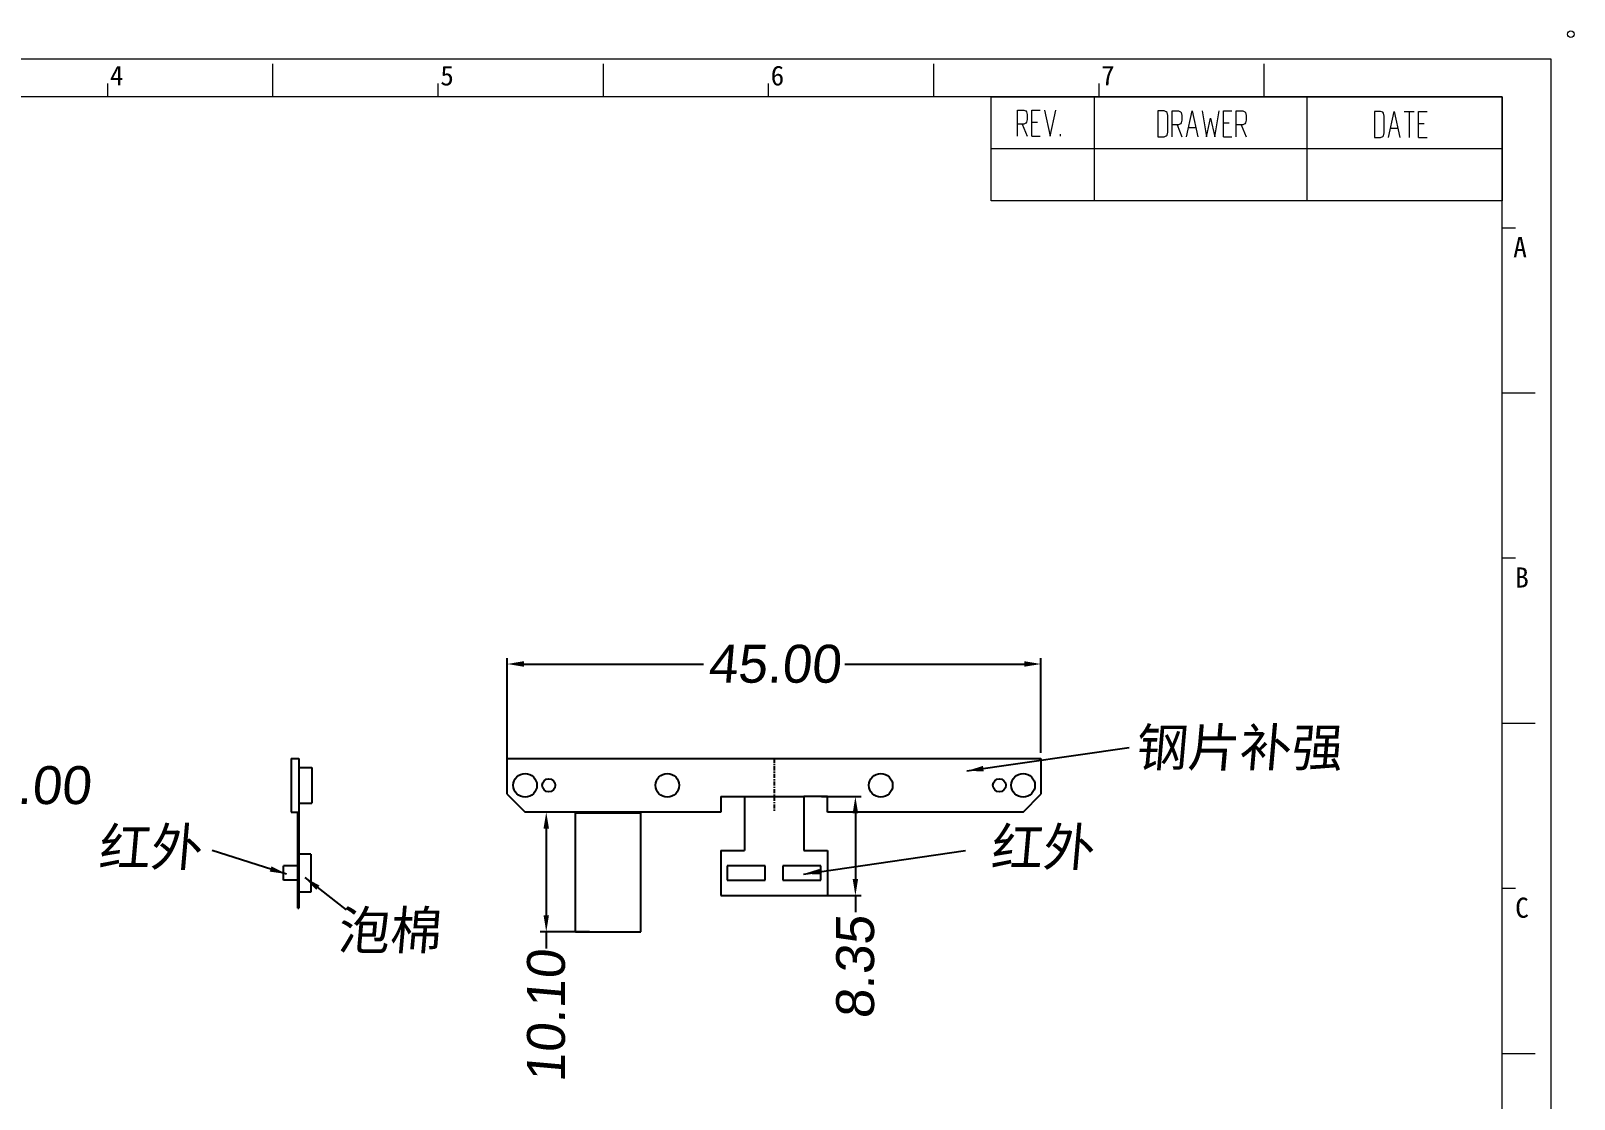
# Model space of a CAD drawing. Extents: x -144 to 4730, y -3845 to 502.
# Drawn here: x 1033.7 to 1163.8, y -3397.5 to -3307.4 of the extents above; entities that cross this region are included whole.
import ezdxf

# ---------------------------------------------------------------- set-up
doc = ezdxf.new("R2010")
doc.units = 0
doc.header["$LTSCALE"] = 15
doc.header["$MEASUREMENT"] = 0
doc.linetypes.add('CENTER', pattern=[0.6, 0.375, -0.075, 0.075, -0.075])
doc.layers.get('0').update_dxf_attribs({"linetype": 'CONTINUOUS'})
doc.layers.get('Defpoints').update_dxf_attribs({"linetype": 'CONTINUOUS'})
doc.layers.add('02___PRT_ALL_AXES', color=7, linetype='CONTINUOUS')
doc.layers.add('Grid', color=7, linetype='CONTINUOUS')
doc.layers.add('轮廊线', color=7, linetype='CONTINUOUS', lineweight=13)
doc.styles.get("Standard").update_dxf_attribs({"font": 'txt', "width": 0.8})
doc.styles.add('标准', font='arial.ttf', dxfattribs={"oblique": 5})
doc.dimstyles.new('MSTD', dxfattribs={"dimtxt": 3.2, "dimasz": 1.4, "dimexe": 0.5, "dimexo": 0.5, "dimgap": 0.5, "dimtad": 0, "dimzin": 1, "dimdsep": 46, "dimtxsty": '标准', "dimcen": 0, "dimclrd": 5, "dimclre": 5, "dimclrt": 3, "dimadec": 1, "dimazin": 2, "dimtfac": 0.5, "dimtmove": 0, "dimatfit": 3, "dimfxl": 0, "dimlwd": -1, "dimarcsym": 0})

# ---------------------------------------------------------------- blocks, each defined once
blk = doc.blocks.new('A4h')
at = {"layer": '轮廊线', "color": 7, "lineweight": 13}
for p, q in [((0, 175.72), (-257.52, 175.72)), ((-125.77, 172.01), (-125.77, 175.26)), ((-93.25, 172.01), (-93.25, 175.26)), ((-60.74, 172.01), (-60.74, 175.26)), ((-28.22, 172.01), (-28.22, 175.26)), ((0, 0), (0, 175.72)), ((-142.03, 172.01), (-142.03, 173.31)), ((-109.51, 172.01), (-109.51, 173.31)), ((-77, 172.01), (-77, 173.31)), ((-44.48, 172.01), (-44.48, 173.31)), ((-4.81, 172.01), (-252.81, 172.01)), ((-4.81, 3.71), (-4.81, 172.01)), ((-4.81, 159.12), (-3.51, 159.12)), ((-4.81, 142.86), (-1.56, 142.86)), ((-4.81, 126.61), (-3.51, 126.61)), ((-4.81, 110.35), (-1.56, 110.35)), ((-4.81, 94.09), (-3.51, 94.09)), ((-4.81, 77.83), (-1.56, 77.83))]:
    blk.add_line(p, q, dxfattribs=at)
blk.add_circle((1.95, 178.18), 0.325, dxfattribs=at)
at = {"layer": '轮廊线', "color": 7}
for s, height, p in [('4', 1.95, (-141.82, 173.13)), ('5', 1.95, (-109.3, 173.13)), ('6', 1.95, (-76.79, 173.13)), ('7', 1.95, (-44.27, 173.13)), ('A', 1.98, (-3.72, 156.22)), ('B', 1.98, (-3.53, 123.7)), ('C', 1.98, (-3.53, 91.19))]:
    blk.add_text(s, height=height, dxfattribs=at).set_placement(p)
blk = doc.blocks.new('RE')
at = {"layer": 'Grid', "color": 7, "linetype": 'Continuous', "lineweight": 18}
for p, q in [((-58.48, -11.89), (-58.48, 0)), ((-46.65, -11.89), (-46.65, 0)), ((-22.3, -11.89), (-22.3, 0)), ((-55.47, -4.51), (-55.47, -1.51)), ((-55.47, -1.51), (-54.75, -1.51)), ((-54.75, -1.51), (-54.5, -1.62)), ((-54.5, -1.62), (-54.42, -1.72)), ((-54.42, -1.72), (-54.34, -2.04)), ((-53.83, -4.51), (-53.83, -1.51)), ((-53.83, -1.51), (-52.87, -1.51)), ((-52.36, -1.51), (-51.72, -4.51)), ((-51.72, -4.51), (-51.07, -1.51)), ((-39.4, -1.59), (-39.4, -4.59)), ((-38.67, -1.59), (-39.4, -1.59)), ((-38.43, -1.7), (-38.67, -1.59)), ((-38.35, -1.8), (-38.43, -1.7)), ((-37.76, -4.59), (-37.76, -1.59)), ((-37.76, -1.59), (-37.04, -1.59)), ((-37.04, -1.59), (-36.8, -1.7)), ((-36.8, -1.7), (-36.72, -1.8)), ((-36.13, -4.59), (-35.48, -1.59)), ((-35.48, -1.59), (-34.84, -4.59)), ((-34.33, -1.59), (-33.85, -4.59)), ((-32.89, -4.59), (-32.4, -1.59)), ((-31.89, -4.59), (-31.89, -1.59)), ((-31.89, -1.59), (-30.93, -1.59)), ((-30.42, -4.59), (-30.42, -1.59)), ((-30.42, -1.59), (-29.69, -1.59)), ((-29.69, -1.59), (-29.45, -1.7)), ((-29.45, -1.7), (-29.37, -1.8)), ((-13.9, -1.66), (-14.62, -1.66)), ((-14.62, -1.66), (-14.62, -4.66)), ((-13.66, -1.77), (-13.9, -1.66)), ((-12.99, -4.66), (-12.35, -1.66)), ((-12.35, -1.66), (-11.7, -4.66)), ((-11.19, -1.66), (-10.07, -1.66)), ((-10.63, -1.66), (-10.63, -4.66)), ((-9.56, -1.66), (-8.59, -1.66)), ((-9.56, -4.66), (-9.56, -1.66)), ((-54.75, -3.11), (-55.47, -3.11)), ((-54.91, -3.11), (-54.34, -4.51)), ((-54.5, -3.01), (-54.75, -3.11)), ((-54.42, -2.9), (-54.5, -3.01)), ((-54.34, -2.58), (-54.42, -2.9)), ((-54.34, -2.04), (-54.34, -2.58)), ((-53.83, -2.9), (-53.19, -2.9)), ((-38.27, -2.12), (-38.35, -1.8)), ((-38.27, -4.05), (-38.27, -2.12)), ((-37.04, -3.19), (-37.76, -3.19)), ((-37.2, -3.19), (-36.64, -4.59)), ((-36.8, -3.09), (-37.04, -3.19)), ((-36.72, -2.98), (-36.8, -3.09)), ((-36.72, -1.8), (-36.64, -2.12)), ((-36.64, -2.66), (-36.72, -2.98)), ((-36.64, -2.12), (-36.64, -2.66)), ((-35.89, -3.52), (-35.08, -3.52)), ((-33.85, -4.59), (-33.37, -2.44)), ((-33.37, -2.44), (-32.89, -4.59)), ((-31.89, -2.98), (-31.25, -2.98)), ((-29.69, -3.19), (-30.42, -3.19)), ((-29.86, -3.19), (-29.29, -4.59)), ((-29.45, -3.09), (-29.69, -3.19)), ((-29.37, -2.98), (-29.45, -3.09)), ((-29.37, -1.8), (-29.29, -2.12)), ((-29.29, -2.66), (-29.37, -2.98)), ((-29.29, -2.12), (-29.29, -2.66)), ((-13.58, -1.88), (-13.66, -1.77)), ((-13.5, -2.2), (-13.58, -1.88)), ((-13.5, -4.13), (-13.5, -2.2)), ((-9.56, -3.06), (-8.91, -3.06)), ((-53.83, -4.51), (-52.87, -4.51)), ((-50.56, -4.51), (-50.56, -4.29)), ((-39.4, -4.59), (-38.67, -4.59)), ((-38.67, -4.59), (-38.43, -4.48)), ((-38.43, -4.48), (-38.35, -4.37)), ((-38.35, -4.37), (-38.27, -4.05)), ((-31.89, -4.59), (-30.93, -4.59)), ((-14.62, -4.66), (-13.9, -4.66)), ((-13.9, -4.66), (-13.66, -4.55)), ((-13.66, -4.55), (-13.58, -4.45)), ((-13.58, -4.45), (-13.5, -4.13)), ((-12.75, -3.59), (-11.94, -3.59)), ((-9.56, -4.66), (-8.59, -4.66)), ((0, -5.95), (-58.48, -5.95)), ((0, -11.89), (-58.48, -11.89))]:
    blk.add_line(p, q, dxfattribs=at)
blk = doc.blocks.new('*D89')
at = {"color": 5, "lineweight": -2}
blk.add_line((1029.31, -3371.07), (1029.56, -3371.07), dxfattribs=at)
at = {"layer": 'Defpoints', "color": 0}
for p in [(1005.94, -3371.07), (1028.81, -3371.07), (1029.56, -3371.07)]:
    blk.add_point(p, dxfattribs=at)
at = {"color": 3, "insert": (1034.35, -3371.07), "char_height": 3.2, "attachment_point": 5, "style": '标准'}
blk.add_mtext('0.00', dxfattribs=at)
blk = doc.blocks.new('*D96')
at = {"color": 5, "lineweight": -2}
for p, q in [((1073.85, -3369.82), (1073.85, -3360.33)), ((1118.85, -3368.32), (1118.85, -3360.33))]:
    blk.add_line(p, q, dxfattribs=at)
at = {"color": 5}
for p, q in [((1075.25, -3360.83), (1090.4, -3360.83)), ((1102.31, -3360.83), (1117.45, -3360.83))]:
    blk.add_line(p, q, dxfattribs=at)
for points in [[(1075.25, -3361.06), (1075.25, -3360.59), (1073.85, -3360.83)], [(1117.45, -3360.59), (1117.45, -3361.06), (1118.85, -3360.83)]]:
    blk.add_solid(points, dxfattribs=at)
at = {"layer": 'Defpoints', "color": 0, "lineweight": -3}
for p in [(1118.85, -3360.83), (1118.85, -3368.82), (1073.85, -3370.32)]:
    blk.add_point(p, dxfattribs=at)
at = {"color": 3, "lineweight": -2, "insert": (1096.35, -3360.83), "char_height": 3.2, "attachment_point": 5, "style": '标准'}
blk.add_mtext('45.00', dxfattribs=at)
blk = doc.blocks.new('*D392')
at = {"color": 5, "lineweight": -2}
for p, q in [((1079.76, -3373.32), (1076.64, -3373.32)), ((1080.78, -3383.42), (1076.64, -3383.42))]:
    blk.add_line(p, q, dxfattribs=at)
at = {"color": 5}
for p, q in [((1077.14, -3374.72), (1077.14, -3382.02)), ((1077.14, -3383.42), (1077.14, -3384.82))]:
    blk.add_line(p, q, dxfattribs=at)
for points in [[(1076.91, -3374.72), (1077.37, -3374.72), (1077.14, -3373.32)], [(1077.37, -3382.02), (1076.91, -3382.02), (1077.14, -3383.42)]]:
    blk.add_solid(points, dxfattribs=at)
at = {"layer": 'Defpoints', "color": 0, "lineweight": -3}
for p in [(1080.26, -3373.32), (1077.14, -3383.42), (1081.28, -3383.42)]:
    blk.add_point(p, dxfattribs=at)
at = {"color": 3, "lineweight": -2, "insert": (1077.14, -3390.56), "char_height": 3.2, "attachment_point": 5, "rotation": 90, "style": '标准'}
blk.add_mtext('10.10', dxfattribs=at)
blk = doc.blocks.new('*D393')
at = {"color": 5, "lineweight": -2}
for p, q in [((1100.35, -3372.02), (1103.71, -3372.02)), ((1099.15, -3380.37), (1103.71, -3380.37))]:
    blk.add_line(p, q, dxfattribs=at)
at = {"color": 5}
for p, q in [((1103.21, -3373.42), (1103.21, -3378.97)), ((1103.21, -3380.37), (1103.21, -3381.77))]:
    blk.add_line(p, q, dxfattribs=at)
for points in [[(1102.98, -3373.42), (1103.44, -3373.42), (1103.21, -3372.02)], [(1103.44, -3378.97), (1102.98, -3378.97), (1103.21, -3380.37)]]:
    blk.add_solid(points, dxfattribs=at)
at = {"layer": 'Defpoints', "color": 0, "lineweight": -3}
for p in [(1099.85, -3372.02), (1098.65, -3380.37), (1103.21, -3380.37)]:
    blk.add_point(p, dxfattribs=at)
at = {"color": 3, "lineweight": -2, "insert": (1103.21, -3386.44), "char_height": 3.2, "attachment_point": 5, "rotation": 90, "style": '标准'}
blk.add_mtext('8.35', dxfattribs=at)

msp = doc.modelspace()

# ---------------------------------------------------------------- linework, layer by layer
for p, q in [((1091.853, -3372.015), (1093.853, -3372.015)), ((1093.853, -3372.015), (1098.853, -3372.015)), ((1057.28, -3376.86), (1056.28, -3376.86)), ((1091.853, -3376.565), (1091.853, -3380.365)), ((1100.853, -3376.565), (1100.853, -3380.365)), ((1056.18, -3377.86), (1054.98, -3377.86)), ((1056.18, -3379.07), (1054.98, -3379.07)), ((1057.28, -3380.07), (1056.28, -3380.07))]:
    msp.add_line(p, q)
at = {"color": 7, "linetype": 'Continuous'}
for p, q in [((1093.853, -3372.015), (1093.853, -3376.565)), ((1098.853, -3372.015), (1098.853, -3376.565)), ((1056.18, -3381.415), (1056.18, -3373.315)), ((1056.28, -3373.315), (1056.28, -3381.415)), ((1079.603, -3383.415), (1079.603, -3373.315)), ((1085.103, -3383.415), (1085.103, -3373.315)), ((1085.103, -3373.415), (1079.603, -3373.415)), ((1057.28, -3376.86), (1057.28, -3380.07)), ((1091.853, -3376.565), (1093.853, -3376.565)), ((1098.853, -3376.565), (1100.853, -3376.565)), ((1054.98, -3379.07), (1054.98, -3377.86)), ((1095.603, -3377.86), (1092.403, -3377.86)), ((1092.403, -3377.86), (1092.403, -3379.07)), ((1095.603, -3379.07), (1095.603, -3377.86)), ((1097.103, -3377.86), (1097.103, -3379.07)), ((1100.303, -3377.86), (1097.103, -3377.86)), ((1100.303, -3379.07), (1100.303, -3377.86)), ((1092.403, -3379.07), (1095.603, -3379.07)), ((1097.103, -3379.07), (1100.303, -3379.07)), ((1091.853, -3380.365), (1100.853, -3380.365)), ((1056.18, -3381.415), (1056.28, -3381.415)), ((1079.603, -3383.415), (1085.103, -3383.415))]:
    msp.add_line(p, q, dxfattribs=at)
at = {"layer": '02___PRT_ALL_AXES', "color": 7, "linetype": 'Continuous'}
for p, q in [((1055.63, -3368.815), (1055.63, -3373.315)), ((1055.63, -3368.815), (1056.28, -3368.815)), ((1056.28, -3368.815), (1056.28, -3373.315)), ((1073.853, -3371.815), (1073.853, -3368.815)), ((1073.853, -3368.815), (1118.853, -3368.815)), ((1118.853, -3368.815), (1118.853, -3371.815)), ((1056.28, -3369.565), (1057.38, -3369.565)), ((1057.38, -3369.565), (1057.38, -3372.565)), ((1091.853, -3372.015), (1091.853, -3373.315)), ((1100.853, -3372.015), (1098.853, -3372.015)), ((1100.853, -3373.315), (1100.853, -3372.015)), ((1055.63, -3373.315), (1056.28, -3373.315)), ((1056.28, -3372.565), (1057.38, -3372.565)), ((1091.853, -3373.315), (1075.353, -3373.315)), ((1117.353, -3373.315), (1100.853, -3373.315))]:
    msp.add_line(p, q, dxfattribs=at)
at = {"layer": '02___PRT_ALL_AXES', "color": 1, "linetype": 'CENTER', "ltscale": 0.06096}
msp.add_line((1096.353, -3368.815), (1096.353, -3373.315), dxfattribs=at)
at = {"layer": '02___PRT_ALL_AXES', "color": 1, "linetype": 'Continuous'}
for p, q in [((1073.853, -3371.815), (1075.353, -3373.315)), ((1117.353, -3373.315), (1118.853, -3371.815))]:
    msp.add_line(p, q, dxfattribs=at)
at = {"layer": '02___PRT_ALL_AXES', "color": 7, "linetype": 'Continuous'}
for centre, radius in [((1075.353, -3371.065), 1), ((1077.353, -3371.065), 0.55), ((1087.353, -3371.065), 1), ((1105.353, -3371.065), 1), ((1115.353, -3371.065), 0.55), ((1117.353, -3371.065), 1)]:
    msp.add_circle(centre, radius, dxfattribs=at)
at = {"layer": 'Grid', "color": 7, "linetype": 'Continuous', "lineweight": 18}
for p, q in [((1114.659, -3312.979), (1157.748, -3312.979)), ((1157.748, -3312.979), (1157.748, -3321.742))]:
    msp.add_line(p, q, dxfattribs=at)

# ---------------------------------------------------------------- block references
at = {"xscale": 0.7368413589497607, "yscale": 0.7368413589506417, "zscale": 0.7368413589506377}
msp.add_blockref('RE', (1157.748, -3312.979), dxfattribs=at)
at = {"layer": '轮廊线', "ltscale": 0.5, "xscale": 0.8569522111222057, "yscale": 0.8569522111212109, "zscale": 0.8569522111208102}
msp.add_blockref('A4h', (1161.872, -3460.383), dxfattribs=at)

# ---------------------------------------------------------------- texts
at = {"color": 3, "insert": (1126.794, -3366.267), "char_height": 3.2, "width": 29.99696, "attachment_point": 1, "style": '标准'}
msp.add_mtext('钢片补强', dxfattribs=at)
at = {"char_height": 3.2, "attachment_point": 1, "style": '标准'}
for s, insert, width in [('{\\fArial|b0|i0|c134|p34;红外}', (1039.331, -3374.677), 9.67858), ('{\\fArial|b0|i0|c134|p34;红外}', (1114.58, -3374.677), 22.39575), ('{\\fArial|b0|i0|c134|p34;泡棉}', (1059.515, -3381.692), 22.2075)]:
    msp.add_mtext(s, dxfattribs=dict(at, insert=insert, width=width))

# ---------------------------------------------------------------- dimensions: what is measured, and where the dimension line sits
dim = msp.add_linear_dim(base=(1118.853, -3360.828), p1=(1073.853, -3370.315), p2=(1118.853, -3368.815), dimstyle='MSTD')
dim.commit()
dim.dimension.update_dxf_attribs({"geometry": '*D96', "text_midpoint": (1096.353, -3360.828)})
dim = msp.add_ordinate_dim(feature_location=(1028.807929006, -3371.065133445), offset=(0.75253819, 0), dtype=0, origin=(1005.940529615, -3371.065133445), dimstyle='MSTD')
dim.commit()
dim.dimension.update_dxf_attribs({"geometry": '*D89', "text_midpoint": (1034.354023026, -3371.065133445)})
for base, p1, p2, picture, middle in [((1103.211, -3380.365), (1099.853, -3372.015), (1098.648, -3380.365), '*D393', (1103.211, -3386.435)), ((1077.139, -3383.415), (1080.263, -3373.315), (1081.279, -3383.415), '*D392', (1077.139, -3390.558))]:
    dim = msp.add_linear_dim(base=base, p1=p1, p2=p2, angle=90, dimstyle='MSTD')
    dim.commit()
    dim.dimension.update_dxf_attribs({"geometry": picture, "text_midpoint": middle})

# ---------------------------------------------------------------- leaders
at = {"annotation_type": 0, "has_hookline": 1, "hookline_direction": 0, "text_width": 18.355}
msp.add_leader([(1112.615, -3369.855), (1126.294, -3367.867)], dimstyle='MSTD', override={"dimgap": 0.5, "dimtad": 0}, dxfattribs=at)
for points in [[(1055.23, -3378.546), (1048.96, -3376.558)], [(1098.827, -3378.546), (1112.506, -3376.558)], [(1056.776, -3378.84), (1060.272, -3381.575)]]:
    msp.add_leader(points, dimstyle='MSTD', override={"dimgap": 0.5, "dimtad": 0})

doc.saveas('drawing.dxf')
